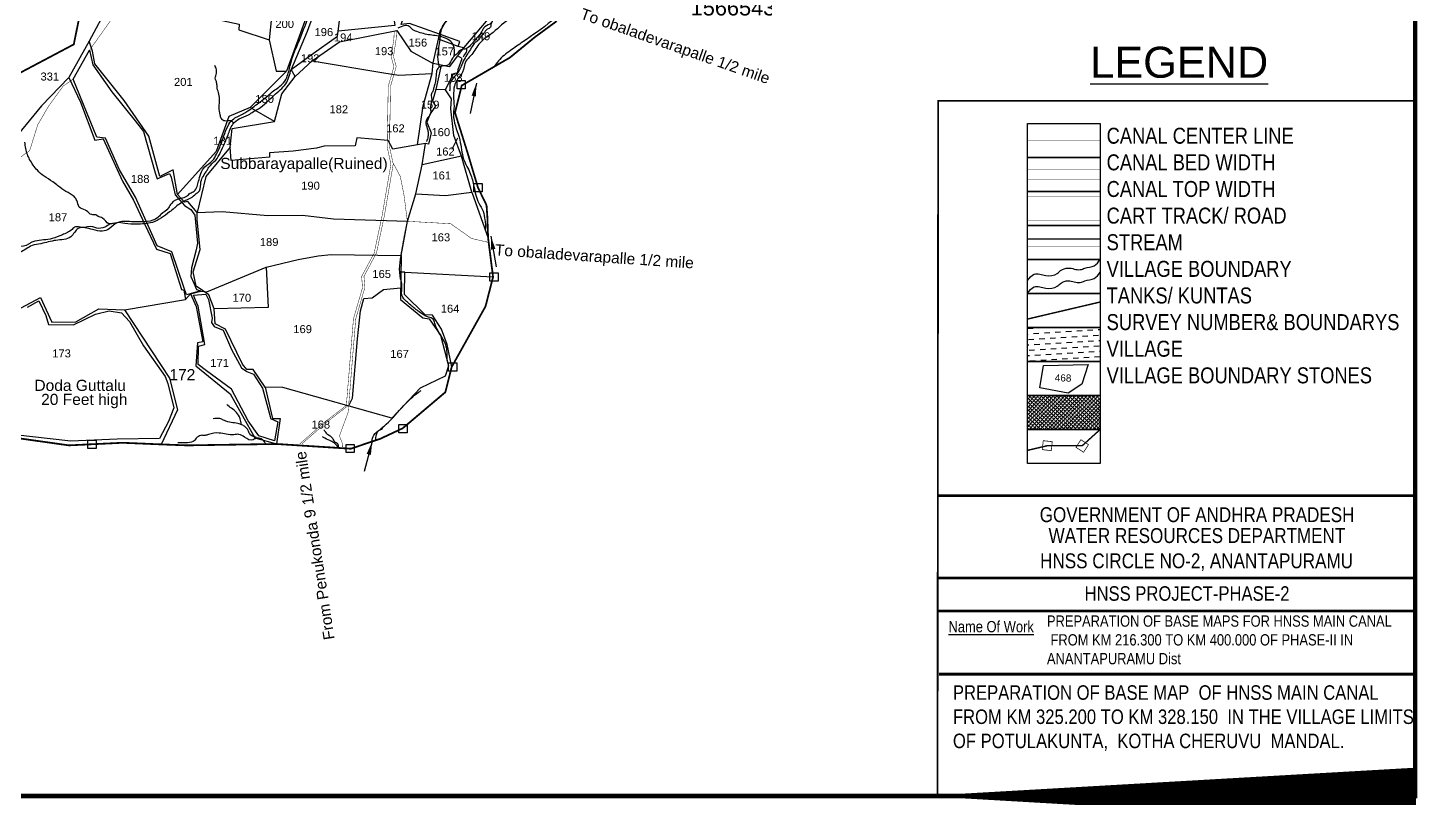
# Model space of a CAD drawing. Header units: feet. Extents: x 788859 to 794437, y 1564731 to 1569692.
# Drawn here: x 791154 to 794282, y 1564731 to 1566465 of the extents above; entities that cross this region are included whole.
import ezdxf
from ezdxf import colors
from ezdxf.entities.mleader import LeaderData, LeaderLine
from ezdxf.enums import TextEntityAlignment as Align
from ezdxf.math import Vec2, Vec3

# ---------------------------------------------------------------- set-up
doc = ezdxf.new("R2010")
doc.units = ezdxf.units.FT
doc.header["$LTSCALE"] = 15
doc.header["$MEASUREMENT"] = 0
doc.linetypes.add('ACAD_ISO02W100', pattern=[15, 12, -3])
doc.linetypes.add('HIDDEN2', pattern=[0.1875, 0.125, -0.0625])
for name, color, linetype in [('CANAL1', 7, 'Continuous'), ('CRDS STONES', 7, 'Continuous'), ('CSMark', 72, 'Continuous'), ('FRAME 025', 7, 'Continuous'), ('HILL', 17, 'Continuous'), ('PLOT', 7, 'Continuous'), ('PLOT NO', 7, 'Continuous'), ('ROADS', 6, 'Continuous'), ('TABLE', 7, 'Continuous'), ('tank', 4, 'Continuous'), ('TANKS-STREAM', 4, 'Continuous'), ('text2', 7, 'Continuous'), ('TITLEBLOCK', 7, 'Continuous'), ('VILLAGE', 30, 'Continuous'), ('VILLAGE STONES', 240, 'Continuous')]:
    doc.layers.add(name, color=color, linetype=linetype)
doc.layers.add('VILLAGE BOUNDRY', color=5, linetype='HIDDEN2', lineweight=100)
doc.styles.add('A', font='arial.ttf')
doc.styles.add('ARIALN', font='ARIALN.TTF')
doc.styles.get("Standard").update_dxf_attribs({"font": 'arial.ttf'})
doc.linetypes.add('DOTS', pattern='A,1e-06,-3,["●",Standard,S=3,R=0,X=-1.25,Y=-1.25],-3', length=6.000001)
doc.dimstyles.get("Standard").update_dxf_attribs({"dimtxt": 0.18, "dimasz": 30, "dimexe": 0.18, "dimexo": 0.0625, "dimgap": 0.09, "dimtad": 0, "dimtih": 1, "dimtoh": 1, "dimdec": 4, "dimzin": 0, "dimdsep": 46, "dimtxsty": 'Standard', "dimcen": 0.09, "dimadec": 0, "dimazin": 0, "dimtfac": 1, "dimtdec": 4, "dimtofl": 0, "dimtmove": 0, "dimatfit": 3, "dimfxl": 1, "dimtolj": 1, "dimtzin": 0, "dimarcsym": 0})

msp = doc.modelspace()

# ---------------------------------------------------------------- hatches: boundary and pattern name
at = {"layer": 'tank'}
h = msp.add_hatch(dxfattribs=at)
h.set_pattern_fill('DASH', color=256, scale=97.20406921869709, angle=3.540536199359491, style=0)
h.set_pattern_definition([(3.540536199359492, (174777.0747817002, 208085.3855189953), (11.37696672103479, 12.87766862632775), [12.15050865233714, -12.15050865233714])])
h.paths.add_polyline_path([(793403.4129640092, 1565790.829821847), (793566.633170736, 1565790.829821847), (793566.633170736, 1565714.297873216), (793403.4129640092, 1565714.297873216)])
at = {"layer": 'VILLAGE', "linetype": 'Continuous'}
h = msp.add_hatch(dxfattribs=at)
h.set_pattern_fill('SACNCR', color=256, scale=65.28871658861797, angle=1.530319929093559, style=0)
h.set_pattern_definition([(46.53031992909357, (174777.0747817002, 208085.3855189953), (-4.442112891444055, 4.210942413865227), []), (46.53031992909357, (174781.40130937, 208085.5011042346), (-4.442112891444055, 4.210942413865227), [0, -6.120817180182934])])
h.paths.add_polyline_path([(793403.4129640092, 1565637.765924584), (793566.633170736, 1565637.765924584), (793566.633170736, 1565561.233975952), (793403.4129640092, 1565561.233975952)])

# ---------------------------------------------------------------- linework, layer by layer
at = {"layer": 'CANAL1', "color": 5, "linetype": 'HIDDEN2', "ltscale": 5, "const_width": 4}
for points in [[(791062.1225635114, 1566324.593911679), (791257.4764552151, 1566428.043865058), (791272.4863613094, 1566501.323794245), (791255.2341583843, 1566553.030821178), (791304.5751216835, 1566549.928489761), (791252.1668504074, 1566608.795936451), (791245.8368159572, 1566659.628566665), (791054.1152204083, 1566675.068424717)], [(792344.0727136647, 1566480.459681904), (792294.8228386582, 1566444.305082355), (792238.8472769693, 1566398.465912257), (792130.399240802, 1566335.503575713), (792115.2914248246, 1566274.387087576), (792143.6796731418, 1566183.684528657), (792166.8048639726, 1566106.140675218), (792186.2849180081, 1566065.83490115), (792188.083811475, 1566039.05855368), (792189.7370439273, 1565992.271203439), (792200.8875350397, 1565904.600439703), (792183.8973614327, 1565838.372329732), (792107.8530825996, 1565702.259230094), (792093.4643424847, 1565645.219591854), (791997.5459624635, 1565564.06053102), (791947.6564630568, 1565540.660722314), (791880.7872230636, 1565518.064774095), (791713.4303414146, 1565528.747675868), (791512.1862071947, 1565525.584188998), (791454.1806205115, 1565527.802021319), (791367.5123168225, 1565531.460705011), (791296.7126370551, 1565528.045921539), (791246.5760445086, 1565525.627752302), (791065.371245534, 1565551.168095306)]]:
    msp.add_lwpolyline(points, dxfattribs=at)
at = {"layer": 'CANAL1', "color": 1, "linetype": 'HIDDEN2', "ltscale": 100, "const_width": 0.8}
msp.add_lwpolyline([(793403.4129640092, 1566211.755539321), (793566.633170736, 1566211.755539321)], dxfattribs=at)
at = {"layer": 'CANAL1', "color": 5, "ltscale": 100, "const_width": 0.8}
for points in [[(793566.633170736, 1566147.223590689), (793403.4129640092, 1566147.223590689)], [(793566.633170736, 1566123.223590689), (793403.4129640092, 1566123.223590689)]]:
    msp.add_lwpolyline(points, dxfattribs=at)
at = {"layer": 'CANAL1', "color": 1, "ltscale": 100, "const_width": 0.8}
for points in [[(793566.633170736, 1566086.691642058), (793403.4129640092, 1566086.691642058)], [(793566.633170736, 1566030.691642058), (793403.4129640092, 1566030.691642058)]]:
    msp.add_lwpolyline(points, dxfattribs=at)
at = {"layer": 'CSMark', "color": 5, "const_width": 4}
msp.add_lwpolyline([(793202.321200775, 1566301.026274992), (794275.6131974254, 1566301.026274992), (794275.6131974274, 1564736.488269105), (793200.8633259023, 1564736.578785739)], close=True, dxfattribs=at)
at = {"layer": 'FRAME 025', "lineweight": -3, "const_width": 6.528871658861798}
for points in [[(793201.0563037838, 1565412.438557381), (794275.8061753089, 1565412.438557381)], [(793200.8633259023, 1565227.060890079), (794275.6131974274, 1565227.060890079)], [(793200.8633259023, 1565152.920794445), (794275.6131974274, 1565152.920794445)], [(793204.3316899132, 1565010.417932696), (794279.0815614384, 1565010.417932696)]]:
    msp.add_lwpolyline(points, dxfattribs=at)
at = {"layer": 'HILL'}
for points in [[(791255.9964807332, 1566349.67401584), (791292.9649810751, 1566415.04812939), (791300.6327325378, 1566382.224328386), (791343.102092447, 1566321.683013664), (791395.7151706072, 1566255.940232181), (791414.6683657048, 1566232.25722774), (791440.969198015, 1566138.938422704), (791445.3662186787, 1566125.370009001), (791472.5389906612, 1566137.880923831), (791476.5906352757, 1566129.081054536), (791485.6615772215, 1566089.546681771), (791506.7879312905, 1566065.600654728), (791520.6154780185, 1566056.693899837), (791530.2095219138, 1566043.503458471), (791536.0553779113, 1565980.543303835), (791533.2329179619, 1565965.342043539), (791522.6162328043, 1565925.521483444), (791520.8669287789, 1565905.886903557), (791527.7103557992, 1565890.588938474), (791533.7365678481, 1565876.586878544), (791542.3981485069, 1565873.684057105), (791511.3817720433, 1565864.569402175), (791504.8803479918, 1565881.531025155), (791478.2463990673, 1565961.333370834), (791445.0709885447, 1565974.948154024), (791396.1256490062, 1566084.125875132), (791360.5150576073, 1566145.878745248), (791329.2517205754, 1566217.053315616), (791309.6516576551, 1566219.410227859), (791255.9964807332, 1566349.67401584)], [(791153.5549919115, 1565836.808569594), (791179.1210234694, 1565851.052696553), (791194.6746748968, 1565818.01336895), (791200.9927494354, 1565797.937821338), (791256.7497104665, 1565796.783007554), (791306.3195608966, 1565820.858533593), (791336.947535739, 1565828.260873169), (791364.8784018296, 1565824.158088708), (791382.7459989453, 1565804.054017759), (791414.7131735967, 1565749.459437285), (791463.3587928091, 1565680.768380062), (791469.5215815359, 1565664.929844375), (791482.4810244481, 1565610.192342157), (791470.8585362488, 1565579.03082627), (791450.7080506072, 1565540.889634786), (791355.2738808193, 1565539.608067568), (791250.6048825083, 1565535.329719685), (791125.0755740132, 1565549.519087939)], [(791716.6344421738, 1565578.801419331), (791709.1631366177, 1565535.731791952), (791673.9315922728, 1565546.929260541), (791649.9101868146, 1565581.054610352), (791612.1124976556, 1565651.799042711), (791556.3166216258, 1565693.457756407), (791537.5111244358, 1565707.498450434), (791537.94200698, 1565748.705933112), (791552.72371954, 1565752.704996351), (791537.6826983832, 1565838.86316498), (791531.4839881193, 1565852.372396574), (791527.0379495247, 1565863.420842171), (791554.5089451026, 1565865.776839226), (791560.613735514, 1565853.858508144), (791568.5576337939, 1565811.631920757), (791567.2393882151, 1565802.028250771), (791573.6715884709, 1565792.945017271), (791593.4108473479, 1565785.191093258), (791612.2936020724, 1565741.206431156), (791634.7176216729, 1565700.370775864), (791647.1378673443, 1565691.509170211), (791661.9468952399, 1565685.802367555), (791681.926379397, 1565654.54155385), (791699.5256875316, 1565590.632807625), (791699.9593652568, 1565586.067701069), (791716.6344421738, 1565578.801419331)]]:
    msp.add_lwpolyline(points, dxfattribs=at)
at = {"layer": 'PLOT'}
for points in [[(791335.1848007909, 1566514.681660852), (791432.3234429208, 1566590.941249747), (791517.2470245946, 1566647.733560176), (791618.7550958926, 1566705.733104532), (791612.311100759, 1566742.290355922), (791686.4160416209, 1566751.027287527), (791685.4951269417, 1566697.915849937), (791710.12026508, 1566699.065356001), (791707.4064759843, 1566540.80748747), (791697.1688741506, 1566438.450935889)], [(791993.8502656467, 1565952.986851739), (792008.067663466, 1566029.959560137), (792027.1673135296, 1566091.401849898), (792041.6788422682, 1566157.263027142), (792049.1926232557, 1566204.734452556), (792031.2016822371, 1566202.258829248), (792043.8340635063, 1566290.093034994), (792064.2145674503, 1566362.710536958), (792066.4091131497, 1566386.67499632), (792078.0640006681, 1566440.125945902), (792081.7448504944, 1566457.76451392), (792100.4620902359, 1566489.709128689), (792142.2635912669, 1566488.929982944), (792146.4440222591, 1566508.485116001), (792163.4799406475, 1566514.24978428), (792215.6554753163, 1566515.611981438), (792210.3049409674, 1566613.480011303)], [(791862.4568076143, 1566534.067579112), (791866.5176601426, 1566535.267957855), (791869.8353606075, 1566545.311884349), (791940.6286200548, 1566568.9871632), (791984.8598110126, 1566582.783761563), (791991.3519585477, 1566584.219020547), (792002.9779546252, 1566577.906298371), (791989.9711884342, 1566521.44700555), (791974.4978154751, 1566505.881950196), (791979.5807027258, 1566470.841317996), (791852.2135880005, 1566457.914065165)], [(792080.2787216123, 1566450.738849948), (792012.5346012472, 1566475.080166708), (791993.9032332883, 1566473.04958914), (792005.0432913804, 1566506.467707602), (792005.6126935284, 1566519.368441697), (792014.2440115012, 1566572.813618493), (792103.1072621595, 1566556.254741904), (792111.4705317639, 1566559.095493943), (792143.9200338793, 1566548.400866197), (792146.4440222591, 1566508.485116001)], [(791304.5751216835, 1566549.928489761), (791335.1848007909, 1566514.681660852), (791291.8488432313, 1566435.529906041), (791246.6947312444, 1566353.282133798), (791184.7282082661, 1566289.572943032), (791112.2668693761, 1566201.159474265), (791040.6172997218, 1566197.761107153), (791032.5694283474, 1566105.343309116), (790955.0597114279, 1566097.332666182), (790841.6455575837, 1566143.929514477), (790702.7555731743, 1566186.225817408), (790711.9109497836, 1566228.560725847), (790685.753361467, 1566231.957830162), (790724.5192548521, 1566295.203033232)], [(791709.3835333367, 1566254.908985136), (791725.5262246769, 1566317.088567942), (791755.6965131203, 1566355.626787018), (791746.5114425301, 1566371.81873088), (791791.44124458, 1566404.524631836), (791850.742532134, 1566446.596698101), (791852.2135880005, 1566457.914065165), (791862.4568076143, 1566534.067579112), (791850.8063340661, 1566532.035377949), (791805.1293672526, 1566518.548525649), (791782.6429982819, 1566456.809839393), (791746.5114425301, 1566371.81873088)], [(791799.2611945871, 1566540.862870138), (791736.0198367785, 1566367.938877314)], [(791335.1848007909, 1566514.681660852), (791515.6724410648, 1566484.983381537), (791529.5816635145, 1566504.684457846), (791592.8551229241, 1566500.80478468), (791591.0943501084, 1566481.983156278), (791629.653589437, 1566473.715804755), (791629.1255181003, 1566461.22674248), (791697.1688741506, 1566438.450935889), (791712.8292389356, 1566367.799428446), (791736.0198367785, 1566367.938877314), (791654.5194895829, 1566286.090329321), (791606.7210082123, 1566266.109814077), (791577.5599138506, 1566187.006947549), (791490.7800570983, 1566090.176576014)], [(792215.6554753163, 1566515.611981438), (792134.1848221016, 1566420.589033202), (792122.454094551, 1566423.109395603), (792125.9463474713, 1566434.740116721), (792080.2787216123, 1566450.738849948)], [(791687.8903076474, 1565656.442790342), (791661.4923585933, 1565696.726916462), (791647.1670191404, 1565696.068818828), (791636.7933867726, 1565708.242001455), (791599.2521694662, 1565786.949251724), (791575.6117479391, 1565799.265310811), (791573.6218499462, 1565832.989026145), (791561.4192288606, 1565864.782105275), (791532.9334719304, 1565884.135551612), (791526.2463071691, 1565916.312881826), (791541.8316344616, 1565966.213567858), (791534.8110143198, 1566033.201160021), (791535.2853154747, 1566049.559251887), (791514.4955161177, 1566074.446094254), (791506.9143217681, 1566073.08678349), (791490.7800570983, 1566090.176576014), (791480.9786357684, 1566145.601096899), (791451.5290282678, 1566130.548195926), (791426.4219648442, 1566221.426644427), (791371.1117088364, 1566301.773185594), (791304.5446251626, 1566384.680859466), (791299.8634091946, 1566412.759691836), (791291.8488432313, 1566435.529906041)], [(791755.6965131203, 1566355.626787018), (791794.0125828213, 1566390.768984176), (791855.455047163, 1566433.589528259), (791984.6635899764, 1566459.2856431), (792015.9702750957, 1566412.885971535), (792066.1250450698, 1566385.372220245)], [(792122.454094551, 1566423.109395603), (792078.0640006681, 1566440.125945902)], [(792134.1848221016, 1566420.589033202), (792101.7786571475, 1566377.598011524), (792066.1250450698, 1566385.372220245)], [(792093.852771857, 1566326.061642586), (792112.236556218, 1566362.354969404), (792121.7093374075, 1566364.886516579), (792122.2281795337, 1566371.79762413), (792131.7398839144, 1566395.986139759), (792120.5371081445, 1566402.483553352)], [(791794.0125828213, 1566390.768984176), (791955.0899900417, 1566364.001115486), (791988.8632819292, 1566358.985285824), (792064.2145674503, 1566362.710536958)], [(792083.9518511087, 1566381.485115885), (792072.2178978533, 1566326.947404478)], [(791246.6947312444, 1566353.282133798), (791272.7166902968, 1566298.231942023), (791305.0851358697, 1566212.613043004), (791323.4693215007, 1566215.257881109), (791367.495062212, 1566120.562718892), (791391.9324059843, 1566077.544276481), (791417.076787519, 1566023.004435091), (791444.0280879207, 1565967.133605668), (791474.6004489169, 1565957.667679398), (791500.1814122254, 1565876.53152931), (791505.2626943958, 1565874.627772641), (791508.8076270228, 1565853.848566326)], [(792129.6231845976, 1566176.543772452), (792112.9945552719, 1566223.29504278), (792105.7977775945, 1566282.846203842), (792107.6315815526, 1566305.397232569), (792093.852771857, 1566326.061642586), (792072.2178978533, 1566326.947404478), (792064.7498616474, 1566300.533479745), (792071.1119976984, 1566289.41004222), (792059.580300074, 1566271.930406223), (792052.017965415, 1566253.377212381), (792061.7599987828, 1566229.342757986), (792055.9941499706, 1566203.321923918), (792049.1926232557, 1566204.734452556)], [(791609.2694740628, 1566196.834935758), (791613.8892957189, 1566238.453116702), (791709.3835333367, 1566254.908985136), (791654.5194895829, 1566286.090329321)], [(792031.2016822371, 1566202.258829248), (791975.3950552235, 1566192.108647407), (791964.8685389808, 1566211.889640726), (791894.4412377852, 1566218.149505827), (791890.9321315242, 1566200.121274736), (791821.2038426906, 1566198.703875309), (791803.876602273, 1566194.37608961), (791750.8945148785, 1566188.145810038), (791698.2655450953, 1566184.127409603), (791697.7133975578, 1566174.340552496), (791611.8524491345, 1566166.704238671), (791609.2694740628, 1566196.834935758), (791554.6642494672, 1566131.03816116), (791535.2853154747, 1566049.559251887)], [(792108.8578048911, 1566192.548237634), (792121.4523437559, 1566218.138021218)], [(792153.148040361, 1566095.465350227), (792129.6231845976, 1566176.543772452), (792041.6788422682, 1566157.263027142)], [(792027.1673135296, 1566091.401849898), (792093.8937013983, 1566088.065720638), (792153.148040361, 1566095.465350227), (792189.7370439273, 1565992.271203439)], [(791535.2853154747, 1566049.559251887), (791591.1332732997, 1566051.783217794), (791693.9952296204, 1566042.737081325), (791771.9070190927, 1566043.850327075), (791841.7007149383, 1566035.229392394), (792008.067663466, 1566029.959560137)], [(791138.8289378656, 1565835.430373535), (791182.9489770299, 1565858.690372574), (791207.889112128, 1565803.146968372), (791262.439362732, 1565803.338913515), (791313.6161363393, 1565833.189810867), (791371.7212379857, 1565830.461628161), (791509.0723518962, 1565853.89372839), (791519.9836860811, 1565866.493556001), (791543.7677622727, 1565872.333090103), (791556.8688269168, 1565871.124954178), (791690.6482364447, 1565927.058562651), (791762.4478810837, 1565944.289608039), (791807.7191639144, 1565951.916360687), (791836.3024294577, 1565955.108891888), (791993.8502656467, 1565952.986851739), (791992.2748795769, 1565854.250017542), (792042.7044884206, 1565812.659618131), (792057.0535028041, 1565810.499513672), (792082.6067784817, 1565773.384647209), (792100.90428979, 1565704.778690498), (792093.3564008514, 1565681.213816185), (792036.8848694267, 1565654.711676062), (791973.4155902509, 1565586.656118441), (791728.0474041665, 1565655.668334985), (791687.8903076474, 1565656.442790342), (791705.0129003585, 1565585.974929662), (791722.050022557, 1565586.2112531), (791713.4303414146, 1565528.747675868)], [(791690.6482364447, 1565927.058562651), (791694.5251102065, 1565835.975749193), (791573.6218499462, 1565832.989026145)], [(792107.8530825996, 1565702.259230094), (792097.4770426117, 1565752.664674125), (792084.6785355571, 1565786.997779209), (792064.5331758405, 1565818.489410656), (792047.9671446369, 1565819.304816715), (792001.359632664, 1565865.52336711), (792002.0108938946, 1565915.668133761), (791993.257058935, 1565915.807804734)], [(792002.0108938946, 1565915.668133761), (792200.8875350397, 1565904.600439703)], [(791875.9181870302, 1565614.078222386), (791884.562015869, 1565631.565625297), (791895.9128474433, 1565765.143306326), (791902.7951894621, 1565828.324478683), (791910.4427350601, 1565856.183846426), (791929.111457292, 1565857.53176472), (791954.7530737511, 1565876.404298687), (791992.6928459479, 1565880.445930444)], [(791519.9836860811, 1565866.493556001), (791532.6469651413, 1565838.243885238), (791547.981899946, 1565758.455500342), (791535.927748765, 1565756.640680661), (791531.814731135, 1565704.842732345), (791609.1506981391, 1565641.724710972), (791665.2342014615, 1565542.676326717), (791713.4303414146, 1565528.747675868)], [(791371.7212379857, 1565830.461628161), (791472.9143123236, 1565676.807556672), (791491.2615811133, 1565605.896995446), (791454.1806205115, 1565527.802021319)]]:
    msp.add_lwpolyline(points, dxfattribs=at)
at = {"layer": 'PLOT NO'}
for points in [[(793403.4129640092, 1566250.021513637), (793566.633170736, 1566250.021513637), (793566.633170736, 1566173.489565005), (793403.4129640092, 1566173.489565005)], [(793403.4129640092, 1566173.489565005), (793566.633170736, 1566173.489565005), (793566.633170736, 1566096.957616374), (793403.4129640092, 1566096.957616374)], [(793403.4129640092, 1566096.957616374), (793566.633170736, 1566096.957616374), (793566.633170736, 1566020.425667742), (793403.4129640092, 1566020.425667742)], [(793403.4129640092, 1566020.425667742), (793566.633170736, 1566020.425667742), (793566.633170736, 1565943.893719111), (793403.4129640092, 1565943.893719111)], [(793403.4129640092, 1565943.893719111), (793566.633170736, 1565943.893719111), (793566.633170736, 1565867.361770479), (793403.4129640092, 1565867.361770479)], [(793403.4129640092, 1565867.361770479), (793566.633170736, 1565867.361770479), (793566.633170736, 1565790.829821847), (793403.4129640092, 1565790.829821847)], [(793403.4129640092, 1565790.829821847), (793566.633170736, 1565790.829821847), (793566.633170736, 1565714.297873216), (793403.4129640092, 1565714.297873216)], [(793403.4129640092, 1565714.297873216), (793566.633170736, 1565714.297873216), (793566.633170736, 1565637.765924584), (793403.4129640092, 1565637.765924584)], [(793403.4129640092, 1565637.765924584), (793566.633170736, 1565637.765924584), (793566.633170736, 1565561.233975952), (793403.4129640092, 1565561.233975952)], [(793403.4129640092, 1565561.233975952), (793566.633170736, 1565561.233975952), (793566.633170736, 1565484.702027321), (793403.4129640092, 1565484.702027321)]]:
    msp.add_lwpolyline(points, close=True, dxfattribs=at)
at = {"layer": 'PLOT NO', "color": 6, "linetype": 'DOTS', "ltscale": 0.5}
msp.add_lwpolyline([(793403.4129640092, 1565990.159693426), (793566.633170736, 1565990.159693426)], dxfattribs=at)
at = {"layer": 'PLOT NO'}
msp.add_lwpolyline([(793430.7483541111, 1565654.834592077), (793439.1146719189, 1565705.282065935), (793539.8871237846, 1565707.519686994), (793525.3309571471, 1565663.324202399), (793494.9074365367, 1565643.077170033), (793430.7483541111, 1565654.834592077)], dxfattribs=at)
at = {"layer": 'PLOT NO', "color": 4}
for points in [[(793403.4129640092, 1565896.530710116), (793418.3921378475, 1565910.953428342), (793444.6155096075, 1565907.906256345), (793470.2292186256, 1565912.781516091), (793477.7506421162, 1565918.875680545), (793495.0300439885, 1565924.766604444), (793508.6499696262, 1565922.532035584), (793522.06667435, 1565921.110069863), (793532.2307196133, 1565924.360302875), (793553.3724436879, 1565930.047986218), (793566.633170736, 1565943.893719111)], [(793403.4129640092, 1565867.870590031), (793418.3921378475, 1565882.293308257), (793444.6155096075, 1565879.246136259), (793470.2292186256, 1565884.121396006), (793477.7506421162, 1565890.21556046), (793495.0300439885, 1565896.106484358), (793508.6499696262, 1565893.871915499), (793522.06667435, 1565892.449949778), (793532.2307196133, 1565895.700182789), (793553.3724436879, 1565901.387866133), (793566.633170736, 1565915.233599026)]]:
    msp.add_spline(points, degree=3, dxfattribs=at)
at = {"layer": 'ROADS', "linetype": 'HIDDEN2', "ltscale": 10}
for points, const_width in [([(791292.9649810751, 1566415.04812939), (791344.2038447552, 1566487.039419285), (791405.9443370011, 1566518.42370755), (791433.0573408094, 1566549.974816827), (791450.7942862099, 1566595.050615871), (791486.6462026385, 1566621.902552454), (791654.5398710697, 1566736.71547587), (791763.5365500594, 1566787.871938869), (791854.1241907345, 1566842.584812546), (791950.3547937955, 1566906.953332962), (792004.0801808782, 1566951.227186712), (792027.1775459149, 1566983.545827511), (792038.3433514679, 1567013.396615205), (792000.7781035807, 1567010.949718217), (791987.5889726924, 1567017.319233896), (791931.9787179073, 1567037.537331097), (791896.333500948, 1567042.989102691), (791849.9786943648, 1567057.163251793), (791821.8831718677, 1567076.594036848)], 1), ([(791765.6433927678, 1565528.519353731), (791819.3348654094, 1565575.908664951), (791870.8482456002, 1565615.504193297), (791886.7131920918, 1565809.983821043), (791907.2217705573, 1565880.559096291), (791905.183223321, 1565905.575892421), (791933.4317705063, 1565958.51840737), (791951.1399658006, 1566042.144100335), (791971.0861476993, 1566158.589018368), (791962.5922008809, 1566197.420413573), (791965.052077814, 1566333.644206016), (791977.7836434746, 1566377.945065316), (791971.6122485462, 1566400.292260225), (791977.7836434746, 1566440.877001677), (791978.5894136018, 1566458.077652279)], 1), ([(791770.8635577663, 1565528.934890681), (791824.555030408, 1565576.324201902), (791876.0684105988, 1565615.919730247), (791891.9333570903, 1565810.399357993), (791912.4419355559, 1565880.974633242), (791910.4033883195, 1565905.991429372), (791938.6519355049, 1565958.933944321), (791956.3601307991, 1566042.559637286), (791976.3063126978, 1566159.004555319), (791967.8123658794, 1566197.835950523), (791970.2722428126, 1566334.059742967), (791983.0038084731, 1566378.360602266), (791976.8324135448, 1566400.707797175), (791983.0038084731, 1566441.292538628), (791983.8095786003, 1566458.49318923)], 1), ([(790664.4574442545, 1565902.640886897), (790774.3668709882, 1565936.961629186), (790819.2938627345, 1565948.714463908), (790848.2121969156, 1565985.550293304), (790876.6377325081, 1565995.435993494), (790926.7804566202, 1566034.656800876), (790996.3571065429, 1566075.329247774), (791048.686928415, 1566114.094902027), (791082.1152864288, 1566119.66000319), (791106.7885181141, 1566152.785663457), (791158.3112279471, 1566188.943491629), (791176.3816320748, 1566247.090981556), (791200.7895682405, 1566288.961866163), (791233.7288694927, 1566334.407014593), (791255.9964807332, 1566349.67401584)], 1), ([(792191.004252989, 1565982.307769081), (792152.2740071807, 1565991.338395094), (792105.5932212169, 1566024.444226304), (792008.067663466, 1566029.959560137), (792000.505138305, 1566089.010839633), (791992.036635909, 1566131.193345501), (791975.7898071547, 1566161.365840514)], 1), ([(793403.4129640092, 1565974.159693426), (793566.633170736, 1565974.159693426)], 0.8), ([(791874.2741919854, 1565614.540612168), (791875.9447897804, 1565614.404330826), (791874.7592692616, 1565599.871688729), (791855.3095365553, 1565547.01498308), (791862.3490352996, 1565528.189276194), (791862.5757900032, 1565521.838334243)], 1)]:
    msp.add_lwpolyline(points, dxfattribs=dict(at, const_width=const_width))
at = {"layer": 'TANKS-STREAM'}
for points in [[(791656.7515177085, 1567245.496371184), (791661.0110643592, 1567252.576559199), (791671.2610504911, 1567253.626584042), (791690.7091952438, 1567256.514304892), (791700.958807193, 1567258.876860789), (791719.6185490405, 1567261.502075428), (791733.2848230338, 1567267.277364597), (791745.8996436985, 1567270.690097869), (791765.8735151154, 1567274.102831141), (791779.2771128679, 1567282.240828738), (791797.6738042919, 1567288.016117907), (791826.980540094, 1567296.782391554), (791851.1594764601, 1567310.695830852), (791877.440571118, 1567327.496838468), (791893.7351042501, 1567344.035339874), (791903.9847161995, 1567356.636095586), (791930.3312928262, 1567381.705820046), (791939.2667752061, 1567397.71930903), (791956.8754379076, 1567430.53380563), (791962.5240996332, 1567449.998923344), (791972.8425611955, 1567465.900912015), (791979.3286437572, 1567474.735519644), (791983.1613969405, 1567480.919592453), (791986.4040640385, 1567490.048585316), (791992.0055787466, 1567501.238884938), (792023.3358944779, 1567553.248671543), (792038.4349139499, 1567563.909992932), (792051.2364517716, 1567595.777270724), (792063.2114200548, 1567618.66015524), (792068.4181720361, 1567632.182046924), (792078.0503825647, 1567642.843368313), (792087.1617308038, 1567648.044072417), (792118.9870902197, 1567673.699211657), (792136.6892985911, 1567674.999387683), (792157.2555011893, 1567682.280312417), (792182.2467881519, 1567687.22095081), (792204.8956915427, 1567687.22095081), (792219.4738487252, 1567684.100619866), (792229.8869785052, 1567676.299563709), (792244.7259410152, 1567664.078000583), (792258.5231789462, 1567652.896547771), (792309.1160448213, 1567610.620387741), (792317.1860426641, 1567599.958913821), (792325.5164716516, 1567587.217219271), (792336.970951828, 1567572.395304093), (792353.1113216963, 1567552.112619098), (792362.0172436446, 1567535.528205798), (792373.1627430047, 1567519.196059873), (792383.1039343495, 1567511.865124149), (792390.6534440855, 1567496.783143258), (792401.0665738657, 1567478.580678893), (792431.2649869923, 1567462.7186534), (792443.7604433823, 1567463.498698003), (792475.2602638674, 1567458.818125322), (792521.0089607772, 1567463.433109583), (792575.6777985771, 1567470.194055425), (792606.6571309555, 1567475.65467271), (792617.0702607355, 1567482.415618551), (792641.8014907362, 1567500.618082917), (792658.4623487112, 1567510.239293991), (792702.0823203591, 1567525.963431271), (792723.429068026, 1567545.466071663), (792739.3090067495, 1567559.507942238), (792756.2306700521, 1567571.989571077), (792760.0691931968, 1567575.784583562), (792783.0442266625, 1567579.27049581), (792792.9368683358, 1567571.469439654), (792797.362326883, 1567555.087282737), (792796.3209764867, 1567539.485322955), (792796.3209764867, 1567517.642396223), (792802.5690788644, 1567493.979314573), (792801.5303477469, 1567474.849155395), (792803.3526173946, 1567456.646843561), (792804.9144558979, 1567441.824928382), (792805.1748870425, 1567426.48288178), (792798.5372604958, 1567385.53008252), (792795.0330397049, 1567362.194180313), (792792.6970172385, 1567348.776162383), (792786.8563997985, 1567329.232338565), (792775.1530881404, 1567292.865085043), (792771.356630677, 1567286.155999812), (792766.1001123993, 1567272.737829351), (792758.5075716551, 1567256.111012375), (792756.1711750061, 1567248.235215926), (792750.9146567283, 1567240.067627274), (792745.9503751232, 1567230.441687732), (792733.669699591, 1567204.652931153), (792729.5813796378, 1567192.693264112), (792726.0771588469, 1567181.608821149), (792722.8648005457, 1567171.399297202), (792704.7416366602, 1567140.634514989), (792701.2374158693, 1567124.007698013), (792697.4409584058, 1567112.631462847), (792694.2286001048, 1567105.922377616), (792689.5561809894, 1567095.421366528), (792678.145854369, 1567076.623420322), (792670.8451761147, 1567051.245735351), (792661.7757363357, 1567022.286312529), (792649.8026389659, 1566994.866692262), (792644.5461206882, 1566975.614508116), (792638.9827726135, 1566957.718936543), (792626.1337135916, 1566945.759269503), (792619.1248978272, 1566927.090669763), (792605.0732156743, 1566902.092329909), (792598.6484990721, 1566883.131937965), (792591.3478208177, 1566872.922566549), (792586.6754017023, 1566856.587541776), (792578.2065251233, 1566846.961449703), (792572.6581443558, 1566837.043717958), (792569.4457860547, 1566832.959999898), (792564.1892677769, 1566827.125986214), (792558.9327494992, 1566817.208254469), (792538.7231429943, 1566785.239848485), (792526.1659464623, 1566776.197188287), (792511.6052646537, 1566764.723053549), (792506.5742522865, 1566759.046861129), (792498.7460521179, 1566750.214767861), (792493.0205817206, 1566743.755059695), (792470.9436924799, 1566717.761261843), (792465.6871742022, 1566706.093387006), (792461.3066175764, 1566696.467294933), (792453.12997767, 1566689.174930358), (792426.4997705724, 1566649.255987633), (792414.8185356925, 1566639.921535232), (792402.2613391604, 1566621.836367366), (792395.5447600684, 1566614.835642464), (792376.2709844443, 1566597.625393613), (792362.2537270978, 1566580.123505091), (792342.9795772911, 1566562.038337226), (792314.0009996986, 1566540.63393772), (792302.612001491, 1566531.883069724), (792290.9307666111, 1566521.090266433), (792282.1700275424, 1566512.63103811), (792270.1969301726, 1566501.254802944), (792257.6397336406, 1566491.920350542), (792235.1535997153, 1566482.586050672), (792196.2161501154, 1566451.202144282), (792187.7472735365, 1566445.6599228), (792169.0575970747, 1566428.449826481), (792150.3387343638, 1566402.363786575), (792139.5338353186, 1566390.112479863), (792132.2331570643, 1566365.90150611), (792122.8883188333, 1566352.191695977), (792116.1717397412, 1566341.398892685), (792114.1275797647, 1566334.981599657), (792113.23590244, 1566289.356769464)], [(791498.8471894332, 1566081.631679752), (791511.6886018403, 1566086.350695347), (791519.232498836, 1566093.078846979), (791528.6626507179, 1566097.923085648), (791534.8594900685, 1566108.418910675), (791538.3622141287, 1566119.991300976), (791552.4284894061, 1566152.440027737), (791569.9413613417, 1566166.70367869), (791578.5632786364, 1566180.698264591), (791589.6098996925, 1566206.265240793), (791606.62024429, 1566248.459644095), (791617.397453817, 1566260.839382085), (791628.1746633439, 1566266.760186027), (791639.7601074581, 1566272.68098997), (791649.4596708689, 1566278.332576328), (791663.200781398, 1566288.559336303), (791690.6826282735, 1566309.551138888), (791704.153953091, 1566321.392746773), (791726.5652504803, 1566338.545948951), (791736.5342254202, 1566353.347882541), (791744.347533945, 1566380.798771706), (791768.350604452, 1566445.270358092), (791794.5145799313, 1566511.089710242), (791806.9258452184, 1566530.366909506), (791825.1017688616, 1566538.450758524), (791841.3469098802, 1566538.503991916), (791860.0537987452, 1566549.238223223), (791887.2512667845, 1566560.635050102), (791903.3044520887, 1566564.743173156), (791929.7812442877, 1566574.061304718), (791957.2440078467, 1566583.072696019), (791980.4612947272, 1566590.626346554), (791997.9737924801, 1566592.349186561), (792004.8729727196, 1566595.529614801), (792011.5251923909, 1566595.593220315), (792023.200440348, 1566602.086778947), (792030.232081256, 1566616.133835584), (792039.65138184, 1566626.603120181), (792054.8405793378, 1566652.062409349), (792060.1427479023, 1566663.290231648), (792079.442716314, 1566674.518206479), (792092.3797082655, 1566682.992077799), (792113.588382524, 1566691.04221742), (792127.586182371, 1566695.279076814), (792143.7901632946, 1566703.648311724), (792162.6658085482, 1566728.222614817), (792180.1034049722, 1566768.228097824), (792176.1569650476, 1566823.171004494), (792163.7100854148, 1566862.736438136), (792139.519242194, 1566893.743686711), (792131.3822656516, 1566918.127020731), (792122.5672700945, 1566930.99607884), (792099.1771108164, 1566945.073794249)], [(792154.2733855131, 1566731.234018984), (792153.5454585426, 1566713.828204373), (792152.0438848331, 1566685.689744762), (792148.6949498539, 1566665.619230679), (792148.7418060967, 1566646.045968141), (792157.5183269037, 1566638.336478783), (792173.8425425456, 1566633.501411713), (792180.6411820181, 1566626.077551449), (792227.856299055, 1566613.874272233), (792258.4573380593, 1566609.090546424), (792267.6981382407, 1566601.851728354), (792267.4919635844, 1566587.850736143), (792264.6227308002, 1566575.965351801), (792264.2103814877, 1566568.964931961), (792258.7711673501, 1566546.989638432), (792234.5174891606, 1566518.464136607), (792228.7457213337, 1566513.728500159), (792216.5844100763, 1566504.463296926), (792207.926945427, 1566498.492310216), (792201.9493771264, 1566489.844705849), (792196.7807917784, 1566476.569152068), (792182.3519334848, 1566467.509713437), (792177.1986896265, 1566460.715210729), (792173.282119523, 1566453.714790889), (792165.8617028114, 1566444.449587656), (792150.1725972542, 1566426.04395172), (792139.4537602252, 1566418.013946219), (792131.1778743955, 1566416.599923284), (792124.8187272754, 1566413.278462302), (792121.3145064844, 1566408.954660119), (792115.1307635277, 1566402.983673409), (792109.5655445396, 1566397.218603831), (792100.4646734155, 1566382.31950786), (792083.3258528291, 1566378.575566753), (792075.1108034367, 1566371.613037233), (792073.2556057131, 1566365.230216259), (792072.8436305833, 1566360.082898078), (792072.2251066145, 1566354.3178285), (792070.5644838841, 1566341.456702014), (792067.678787062, 1566331.367982783), (792065.2050653696, 1566322.514461284), (792061.907019235, 1566314.896290047), (792062.9277895838, 1566304.299336829), (792059.8359181054, 1566289.268911487), (792060.0420927617, 1566283.50399444), (792060.4062111585, 1566273.182314276), (792057.7710873304, 1566267.49174062), (792050.3537548312, 1566257.149347075), (792049.7356050452, 1566250.148927235), (792054.0574149902, 1566234.981376337), (792054.8817394325, 1566226.127854838), (792053.0269158916, 1566215.009549946), (792050.7593688555, 1566209.656314633)], [(792528.9610210231, 1566698.781827418), (792472.5229456672, 1566622.557496315), (792401.0315990275, 1566538.104778207), (792358.9260200114, 1566502.578301374), (792333.0614009581, 1566481.086575264), (792267.948485493, 1566433.680614238), (792239.8302964831, 1566414.154481452), (792213.2617092519, 1566391.138818742), (792203.4373817382, 1566377.907773822)], [(792080.1917233864, 1566377.0352599), (792076.9412138865, 1566399.853578851), (792081.3167139296, 1566434.26547804), (792086.1071796906, 1566465.20967825), (792093.2542809956, 1566477.407598512), (792097.9883367775, 1566482.392197244), (792101.1782062054, 1566491.524543101), (792136.9668150456, 1566490.971824717), (792141.0254204352, 1566499.078868832), (792141.2098034316, 1566511.331453169), (792141.1239323907, 1566520.43134891), (792141.3083153872, 1566529.183281921), (792138.9100287526, 1566533.052462952), (792140.2015815149, 1566538.211421776), (792137.1577364461, 1566547.423902657)], [(792113.4232727676, 1566401.470500428), (792111.3956169551, 1566427.348565286), (792105.9102672202, 1566434.507863638), (792089.5524877703, 1566443.94231549), (792059.3280608439, 1566449.315170843), (792029.3765033163, 1566456.908954695), (792018.0868588537, 1566463.121856676), (792010.0232629882, 1566470.025199593), (791993.8956353636, 1566467.72413607), (791986.7530826933, 1566464.732631612)], [(792198.0091844979, 1566478.392771797), (792195.7727436405, 1566470.73086751), (792194.9559028517, 1566466.651877917), (792188.217995347, 1566462.368954097), (792183.3176989799, 1566457.678161825), (792179.4381729616, 1566452.375566873), (792173.1088729426, 1566445.441345578), (792169.4336506673, 1566440.750553305), (792166.1666616949, 1566436.467629486), (792160.2455949789, 1566431.98077144), (792153.711991217, 1566423.210989574), (792145.9529391807, 1566410.566304874), (792137.7560934096, 1566398.001699058), (792130.405648859, 1566382.093761671), (792128.1598044182, 1566376.995100945), (792121.7093374075, 1566364.886516579), (792111.417374619, 1566352.317381693), (792103.839801182, 1566338.34521788), (792103.839801182, 1566331.003128131), (792103.0229603933, 1566322.64136725)], [(792141.4695471881, 1566417.152054395), (792140.0071764078, 1566410.372132645), (792137.2849974164, 1566405.935609898), (792133.2730107298, 1566399.352362914)], [(791509.1041220748, 1566077.443940456), (791520.6588832093, 1566082.480215917), (791533.2636009415, 1566092.133000952), (791540.1964576222, 1566098.8480349), (791543.7676571128, 1566118.783101269), (791557.0343040046, 1566144.097790851), (791561.4459177926, 1566151.652204042), (791576.8532637923, 1566167.462216393), (791587.4048411638, 1566185.338263971), (791604.5278147478, 1566224.562427039), (791615.3663902341, 1566248.328009661), (791629.9060066007, 1566260.738864018), (791650.5260915046, 1566269.716850984), (791661.8937612994, 1566276.846464758), (791672.9968839401, 1566283.183983964), (791707.9489138236, 1566313.441142313), (791734.3849201107, 1566339.31912965), (791746.5114425301, 1566371.81873088)], [(791617.4129365544, 1566250.868652362), (791611.8821555391, 1566255.698343455), (791597.7210576299, 1566255.70167337), (791589.5979258467, 1566261.110887637), (791587.0983855495, 1566269.432837873), (791584.5988452523, 1566286.700896051), (791585.6398214658, 1566305.303449778), (791583.1402811687, 1566319.45087195), (791580.0162299798, 1566332.973983884), (791578.9748795836, 1566342.544249534), (791576.266919534, 1566349.201779216), (791577.7295996271, 1566360.533475269), (791578.5629044537, 1566371.144003766), (791574.8135940079, 1566380.922169454)], [(792113.23590244, 1566289.356769464), (792112.1760485257, 1566263.429949915), (792125.9880789879, 1566213.019870271), (792134.7153449357, 1566169.607416992), (792149.7500597357, 1566137.458294824), (792157.8909934416, 1566108.246156484), (792168.8468988601, 1566070.632817552), (792178.7919036786, 1566052.578117543), (792182.2421912871, 1566032.90051266), (792184.0771244629, 1566020.845357562), (792183.1760742217, 1566010.775497212)], [(791498.8471894332, 1566081.631679752), (791477.1178641068, 1566070.337206363), (791470.7122308211, 1566060.028994723), (791453.6311656974, 1566045.100002636), (791446.5142111385, 1566038.346378292), (791395.6354696965, 1566028.770316456), (791378.6382214928, 1566029.470434705), (791365.6712949269, 1566029.295481408), (791354.2815483541, 1566026.49500841), (791344.6437250853, 1566024.744712786), (791336.5834559922, 1566024.219547833), (791322.1081990465, 1566037.333418533), (791312.1201407899, 1566040.834009781), (791307.3889749937, 1566044.334601029), (791297.9266434016, 1566044.859765982), (791286.3614051521, 1566053.261184977), (791283.5580285194, 1566054.836527304), (791269.8898836127, 1566062.012815628), (791264.4578736585, 1566076.71529887), (791258.325019546, 1566085.466776991), (791239.8591043263, 1566097.145939138), (791221.9858944705, 1566109.748067631), (791210.0704212333, 1566118.849604876), (791190.6200313846, 1566131.626839197), (791175.7253156555, 1566144.754132643), (791158.2906478997, 1566169.331333829), (791153.2485362972, 1566180.243721588), (791147.3660103972, 1566207.944151811)], [(791339.1371345097, 1566023.976991795), (791327.5420799141, 1566017.017786797), (791309.3859879528, 1566014.576372264), (791300.3075677895, 1566017.715312016), (791275.1693269501, 1566015.908896957), (791261.5508484235, 1566017.366473141), (791253.8692522019, 1566011.786271388), (791231.8721750383, 1565999.579351258), (791208.8277605557, 1565990.860209754), (791170.070667007, 1565985.280008001), (791161.3417334661, 1565982.14106825), (791156.0253459597, 1565978.19615359), (791132.282332415, 1565971.918274087), (791109.5870303721, 1565962.850446239), (791084.0966466398, 1565957.791346386), (791044.6431362007, 1565963.199132583), (791026.137557617, 1565970.174537305), (791010.7743651734, 1565977.149789495), (790990.872336831, 1565981.33494081), (790960.2701805932, 1566001.563477225), (790952.2394719318, 1566009.933779854), (790927.449121068, 1566013.770244824), (790900.9128338228, 1566023.186911548), (790889.1822295843, 1566032.881579371), (790877.5193069004, 1566048.995497184), (790856.5695670561, 1566058.412163907), (790846.4438095735, 1566065.038729754), (790823.399395091, 1566075.850446915), (790810.7325630339, 1566084.740270842), (790780.0065523295, 1566088.227896937), (790761.8500861855, 1566094.854462784), (790752.0734411427, 1566097.64456366), (790745.7886688625, 1566098.342088879), (790732.1714128002, 1566096.598352097), (790717.8559318585, 1566094.50577644), (790691.9624904562, 1566101.497654533), (790672.8514842975, 1566105.902908382), (790652.5154040472, 1566106.637193622)], [(791509.1041220748, 1566077.443940456), (791501.3192514336, 1566072.596346101), (791489.6653318892, 1566064.558714039), (791483.5609156603, 1566059.292726577), (791473.0171961252, 1566050.977945308), (791434.6395238133, 1566027.565319904), (791398.8455829015, 1566023.685231007), (791372.208266333, 1566025.070977042), (791354.9038677877, 1566026.257227318), (791337.5245254304, 1566012.875954346), (791321.430928397, 1566007.887116091), (791299.7882022307, 1566011.213059105), (791267.6017565293, 1566013.707554498), (791250.8323855773, 1565995.073274279), (791217.5357398666, 1565987.035642218), (791183.4065376946, 1565979.552461101), (791163.9838373641, 1565975.117921259), (791137.3465207956, 1565960.705704908), (791109.8766477657, 1565956.548314274), (791098.0857773607, 1565956.198102618), (791060.349454161, 1565943.171632301), (791045.3660571369, 1565937.628495632), (790989.5941287987, 1565908.249764516), (790962.5736491666, 1565892.653143327), (790948.7000779691, 1565891.267244761), (790926.2247953415, 1565892.653143327), (790902.084773974, 1565887.664305072), (790869.89795409, 1565887.941454279)], [(792097.6900439549, 1565716.830406543), (792094.5058142489, 1565751.614093144), (792086.1533084833, 1565768.077701726), (792070.1046133714, 1565799.848427262), (792066.0952459634, 1565809.748770449), (792055.4040984528, 1565814.087063098), (792034.7611884053, 1565826.197888566), (792015.6060286905, 1565841.215348755), (792006.0288230157, 1565849.780738801), (791996.2286044643, 1565862.35083574), (791995.8596603426, 1565887.475623966), (791993.0040288944, 1565899.949225275), (791995.0639898757, 1565959.557930521), (792004.0915127613, 1566008.432759479)], [(791928.2121174047, 1565534.09023598), (791932.7687187986, 1565548.544260982), (791946.5236740869, 1565561.226620891), (791960.7018299854, 1565573.06365284), (792000.4446773604, 1565615.638322416), (792033.1233908184, 1565645.019640593), (792038.8367861474, 1565649.035787327)], [(791634.6234641944, 1565572.3918836), (791631.6785099522, 1565585.607972005), (791623.5463977846, 1565599.952922093), (791612.472461393, 1565609.113031322), (791601.7450181623, 1565617.581716581)], [(791668.755637896, 1565543.573789892), (791653.475773565, 1565551.491316473), (791650.0153321475, 1565559.441548152), (791641.7099733995, 1565568.60150485), (791633.2317422536, 1565572.92240894), (791619.2167300032, 1565576.033282949), (791604.5094797965, 1565578.625703379), (791594.3006537592, 1565582.428001358), (791586.3414139894, 1565585.884663618), (791571.1151724064, 1565585.193392179)], [(791853.116820168, 1565520.62787867), (791851.6496557698, 1565528.697662714), (791844.5495394316, 1565533.614963832), (791840.3837636638, 1565541.274776089), (791834.419291757, 1565546.381215906), (791827.0351707651, 1565551.676946954), (791824.7526564219, 1565555.020736119), (791820.4922124363, 1565560.410883985)], [(791936.0450272771, 1565536.737073688), (791938.8289814714, 1565549.720276604), (791943.6177268013, 1565559.068864921), (791952.0306577047, 1565565.529315433), (791951.6791630413, 1565565.961189621)], [(791689.442887446, 1565528.370601545), (791683.0580341344, 1565537.5252515), (791665.3265131987, 1565540.489087831), (791661.0260316663, 1565538.083518133), (791641.7586171478, 1565543.754018361), (791629.114610234, 1565550.369601961), (791617.8004485625, 1565549.450601426), (791600.5977740679, 1565550.739337612), (791584.4270954025, 1565553.402837585), (791560.582304169, 1565550.044863017), (791553.1087535168, 1565548.068821203), (791543.437253807, 1565548.068821203), (791533.1060700336, 1565541.481913471), (791526.2506691676, 1565534.423226709), (791509.1056188056, 1565531.568910194), (791491.3008843801, 1565531.568910194)], [(791853.7759452198, 1565519.788986599), (791845.8748944814, 1565528.792232064), (791837.92239, 1565534.371518629), (791822.1120492546, 1565541.653053488), (791817.0946337089, 1565545.057397543)]]:
    msp.add_spline(points, degree=3, dxfattribs=at)
at = {"layer": 'text2', "color": 5, "const_width": 10}
msp.add_lwpolyline([(788864.4327893037, 1569380.118217827), (794275.6131974274, 1569380.118217827), (794275.6131974274, 1564736.488269105), (788864.4327893037, 1564736.488269105)], close=True, dxfattribs=at)
at = {"layer": 'VILLAGE BOUNDRY', "linetype": 'ACAD_ISO02W100', "ltscale": 2, "const_width": 3.2}
for points in [[(793403.4129640092, 1565809.911991386), (793566.633170736, 1565848.223554186)], [(793403.4129640092, 1565514.38981089), (793448.5434474181, 1565525.010925305), (793526.6245220044, 1565525.010925305), (793566.633170736, 1565561.233975952)]]:
    msp.add_lwpolyline(points, dxfattribs=at)
at = {"layer": 'VILLAGE STONES'}
for points in [[(792119.9881589497, 1566346.670531536), (792138.4110431611, 1566346.670531536), (792138.4110431611, 1566327.947783217), (792119.9881589497, 1566327.947783217)], [(792157.8909934416, 1566114.754759772), (792176.313877653, 1566114.754759772), (792176.313877653, 1566096.032011452), (792157.8909934416, 1566096.032011452)], [(792193.7567774277, 1565914.16889835), (792212.1796616392, 1565914.16889835), (792212.1796616392, 1565895.44615003), (792193.7567774277, 1565895.44615003)], [(792100.9022230305, 1565711.172128637), (792119.3251072419, 1565711.172128637), (792119.3251072419, 1565692.449380318), (792100.9022230305, 1565692.449380318)], [(791988.8775416112, 1565572.915400239), (792007.3004258226, 1565572.915400239), (792007.3004258226, 1565554.19265192), (791988.8775416112, 1565554.19265192)], [(791289.5069148167, 1565537.472180782), (791307.9297990281, 1565537.472180782), (791307.9297990281, 1565518.749432462), (791289.5069148167, 1565518.749432462)], [(791870.1381520133, 1565527.938217559), (791888.5610362247, 1565527.938217559), (791888.5610362247, 1565509.215469239), (791870.1381520133, 1565509.215469239)]]:
    msp.add_lwpolyline(points, close=True, dxfattribs=at)
at = {"layer": 'VILLAGE STONES', "const_width": 1.625548245579226}
for points in [[(793438.7748603048, 1565536.17857376), (793458.9707598628, 1565533.942114457), (793456.734300559, 1565513.746214899), (793436.5384010011, 1565515.982674202)], [(793512.4423806621, 1565521.219086183), (793523.4777131785, 1565538.28066716), (793540.5392941553, 1565527.245334643), (793529.5039616387, 1565510.183753667)]]:
    msp.add_lwpolyline(points, close=True, dxfattribs=at)

# ---------------------------------------------------------------- texts
at = {"layer": 'PLOT NO'}
for s, rotation, p in [('To obaladevarapalle 1/2 mile', 340.710162424322, (792395.0573705524, 1566486.745692487)), ('To obaladevarapalle 1/2 mile', 356.1872682707742, (792204.2897984256, 1565953.581193651)), ('From Penukonda 9 1/2 mile', 98.73050157125087, (791844.7447881722, 1565089.913219849))]:
    msp.add_text(s, height=25, rotation=rotation, dxfattribs=at).set_placement(p)
for s, height, p in [('200', 18, (791732.0410398081, 1566474.038354247)), ('196', 18, (791820.1872535527, 1566455.800960235)), ('194', 18, (791863.8199474115, 1566443.731623255)), ('156', 18, (792031.705238464, 1566432.152216519)), ('149', 18, (792173.7150426172, 1566446.417682152)), ('192', 18, (791789.3082021326, 1566396.795329726)), ('193', 18, (791955.7850695804, 1566412.887829876)), ('157', 18, (792092.263711635, 1566412.31934606)), ('201', 18, (791503.9703357159, 1566343.645677395)), ('158', 18, (792111.3948134306, 1566352.845754699)), ('180', 18, (791686.974779068, 1566305.335185451)), ('182', 18, (791853.8416179048, 1566282.00903606)), ('159', 18, (792059.2621261148, 1566292.490833179)), ('162', 18, (791981.1191078771, 1566239.099413919)), ('181', 18, (791592.5621745093, 1566211.305949014)), ('160', 18, (792083.3233648803, 1566230.561479491)), ('162', 18, (792093.646780363, 1566187.017547349)), ('188', 18, (791406.9945332897, 1566125.361924847)), ('161', 18, (792085.3364676945, 1566133.119204547)), ('190', 18, (791790.1792994097, 1566110.084093885)), ('187', 18, (791222.0229385558, 1566039.080816064)), ('163', 18, (792083.3735053593, 1565993.870870758)), ('189', 18, (791697.0751651654, 1565983.219158835)), ('165', 18, (791950.2699910713, 1565911.399839046)), ('170', 18, (791635.629504862, 1565857.782983622)), ('164', 18, (792104.2214675149, 1565833.225458962)), ('169', 18, (791772.4160992617, 1565787.263229734)), ('173', 18, (791230.0466658282, 1565732.636037452)), ('171', 18, (791585.6970714158, 1565711.210711299)), ('167', 18, (791990.5825620175, 1565731.470516612)), ('172', 25, (791501.859945405, 1565684.765765458)), ('168', 18, (791813.2315717286, 1565572.398159175))]:
    msp.add_text(s, height=height, dxfattribs=at).set_placement(p, align=Align.MIDDLE_CENTER)
for s, height, p in [('331', 18, (791182.670146182, 1566346.781719053)), ('Subbarayapalle(Ruined)', 25, (791587.1400818831, 1566147.734748003)), ('Doda Guttalu', 25, (791169.0391533789, 1565648.16943093)), ('20 Feet high', 25, (791184.135071371, 1565616.608414936))]:
    msp.add_text(s, height=height, dxfattribs=at).set_placement(p)
msp.add_text('468', height=16, rotation=358.6877058932393, dxfattribs=at).set_placement((793483.4268965205, 1565677.429709718), align=Align.MIDDLE_CENTER)
at = {"layer": 'TABLE', "extrusion": (0.000201441454039347, 0.00480682518537413, 0.9999884268595203), "style": 'A'}
msp.add_text('%%ULEGEND', height=69.7235486452599, rotation=359.9999445040718, dxfattribs=at).set_placement((793744.6629879343, 1566369.078131572, 7689.246096602596), align=Align.MIDDLE)
at = {"layer": 'TITLEBLOCK', "extrusion": (0.000201441454039347, 0.00480682518537413, 0.9999884268595203), "style": 'ARIALN'}
for s, height, p in [('GOVERNMENT OF ANDHRA PRADESH ', 33.520642806298, (793430.7603710801, 1565334.045381672, 7679.075484985339)), ('HNSS PROJECT-PHASE-2', 32.64435829430899, (793531.6624437743, 1565157.074230244, 7679.59198325512))]:
    msp.add_text(s, height=height, rotation=359.9999445040718, dxfattribs=at).set_placement(p)
at = {"layer": 'TITLEBLOCK', "extrusion": (0.000201441454039347, 0.004806825185374129, 0.9999884268595202), "style": 'ARIALN'}
for s, p in [('WATER RESOURCES DEPARTMENT  ', (793450.7432426842, 1565287.039227425, 7678.461255054864)), ('HNSS CIRCLE NO-2, ANANTAPURAMU', (793431.7780824726, 1565230.185691365, 7678.184146430786))]:
    msp.add_text(s, height=33.520642806298, rotation=359.9999445040718, dxfattribs=at).set_placement(p)
at = {"layer": 'TITLEBLOCK', "extrusion": (0.0002014414540393469, 0.004806825185374129, 0.9999884268595202), "style": 'ARIALN'}
msp.add_text('%%UName Of Work', height=25.34739224058144, rotation=359.999944499903, dxfattribs=at).set_placement((793225.5858421485, 1565086.130494655, 7680.035420335822))
at = {"layer": 'TITLEBLOCK', "extrusion": (0.000201441454039347, 0.00480682518537413, 0.9999884268595203), "attachment_point": 1, "text_direction": (0.9999999797106701, -9.68581058427952e-07, -0.0002014391254357059), "style": 'ARIALN'}
for s, insert, char_height, width in [('CANAL CENTER LINE \\PCANAL BED WIDTH {\\H1.5288x; }\\PCANAL TOP WIDTH {\\H1.3525x; }\\PCART TRACK/ ROAD{\\H1.4113x; }\\PSTREAM {\\H1.3917x; }\\PVILLAGE BOUNDARY{\\H1.3982x; }\\PTANKS/ KUNTAS{\\H1.3961x; }\\PSURVEY NUMBER& BOUNDARYS{\\H1.3968x; }\\PVILLAGE{\\H1.3966x; }\\PVILLAGE BOUNDARY STONES{\\H1.3966x; }', (793581.3296259763, 1566240.502628685), 35.94714713952472, 753.6647782582348), ('PREPARATION OF BASE MAP  OF HNSS MAIN CANAL FROM KM {\\C1;325.200} TO KM {\\C1;328.150\\C0;  IN THE VILLAGE LIMITS OF\\C1; POTULAKUNTA,  \\C0;KOTHA CHERUVU  MANDAL.}', (793235.54235069, 1564985.61343689, -3.785203224638826), 32.64435829430899, 1044.90630983246)]:
    msp.add_mtext(s, dxfattribs=dict(at, insert=insert, char_height=char_height, width=width))
at = {"layer": 'TITLEBLOCK', "extrusion": (0.0002014414540393469, 0.004806825185374129, 0.9999884268595202), "insert": (793447.0362939793, 1565142.823784342, -2.939099919815563), "char_height": 25.34739224058144, "width": 818.1823534128189, "attachment_point": 1, "text_direction": (0.9999999797106702, -9.685810584279524e-07, -0.0002014391254357059), "style": 'ARIALN'}
msp.add_mtext('PREPARATION OF BASE MAPS FOR HNSS MAIN CANAL\\P FROM KM 216.300 TO KM 400.000 OF PHASE-II IN ANANTAPURAMU Dist', dxfattribs=at)

# ---------------------------------------------------------------- leaders
at = {"layer": 'CRDS STONES', "color": 1}
ml = msp.add_multileader_mtext('Standard', dxfattribs=at)
ml.set_content('BY JUNCTION\\P792447\\P1566543', color=1)
ml.set_leader_properties()
ml.build(insert=Vec2(0, 0))
ml.multileader.update_dxf_attribs({"dogleg_length": 0.36, "arrow_head_size": 35})
ctx = ml.context
ctx.base_point, ctx.char_height, ctx.arrow_head_size, ctx.landing_gap_size, ctx.plane_origin = Vec3(792645.4461066647, 1566627.052183914), 35, 35, 0.09, Vec3(792216.9593894364, 1566220.635479197)
notes = []
notes.append((ctx, [(0, (1, 1, 0), (792645.4461066647, 1566627.052183914), (1, 0), 1.396927018504357e-11, [(0, [(792441.9878132691, 1566567.574093363)], 0, [])])]))
ctx.mtext.insert, ctx.mtext.flow_direction = Vec3(792645.5361066647, 1566644.862552264), 5
at = {"layer": 'PLOT NO', "color": 5}
for points in [[(792163.4545674628, 1566341.18764496), (792149.5469573789, 1566272.583137952)], [(792196.1421894301, 1565996.471333885), (792208.0599617644, 1565927.493317803)], [(791929.0283055503, 1565534.36603611), (791911.0413869387, 1565466.716418529)]]:
    msp.add_leader(points, dimstyle='Standard', override={"dimgap": 0.09, "dimtad": 0}, dxfattribs=at)
for ctx, leaders in notes:
    for number, flags, end, landing, length, lines in leaders:
        leader = LeaderData()
        leader.index, (leader.has_last_leader_line, leader.has_dogleg_vector, leader.attachment_direction) = number, flags
        leader.last_leader_point, leader.dogleg_vector, leader.dogleg_length = Vec3(end), Vec3(landing), length
        for number, points, colour, breaks in lines:
            line = LeaderLine()
            line.index, line.vertices, line.color, line.breaks = number, Vec3.list(points), colors.encode_raw_color(colour), breaks
            leader.lines.append(line)
        ctx.leaders.append(leader)

doc.saveas('drawing.dxf')
